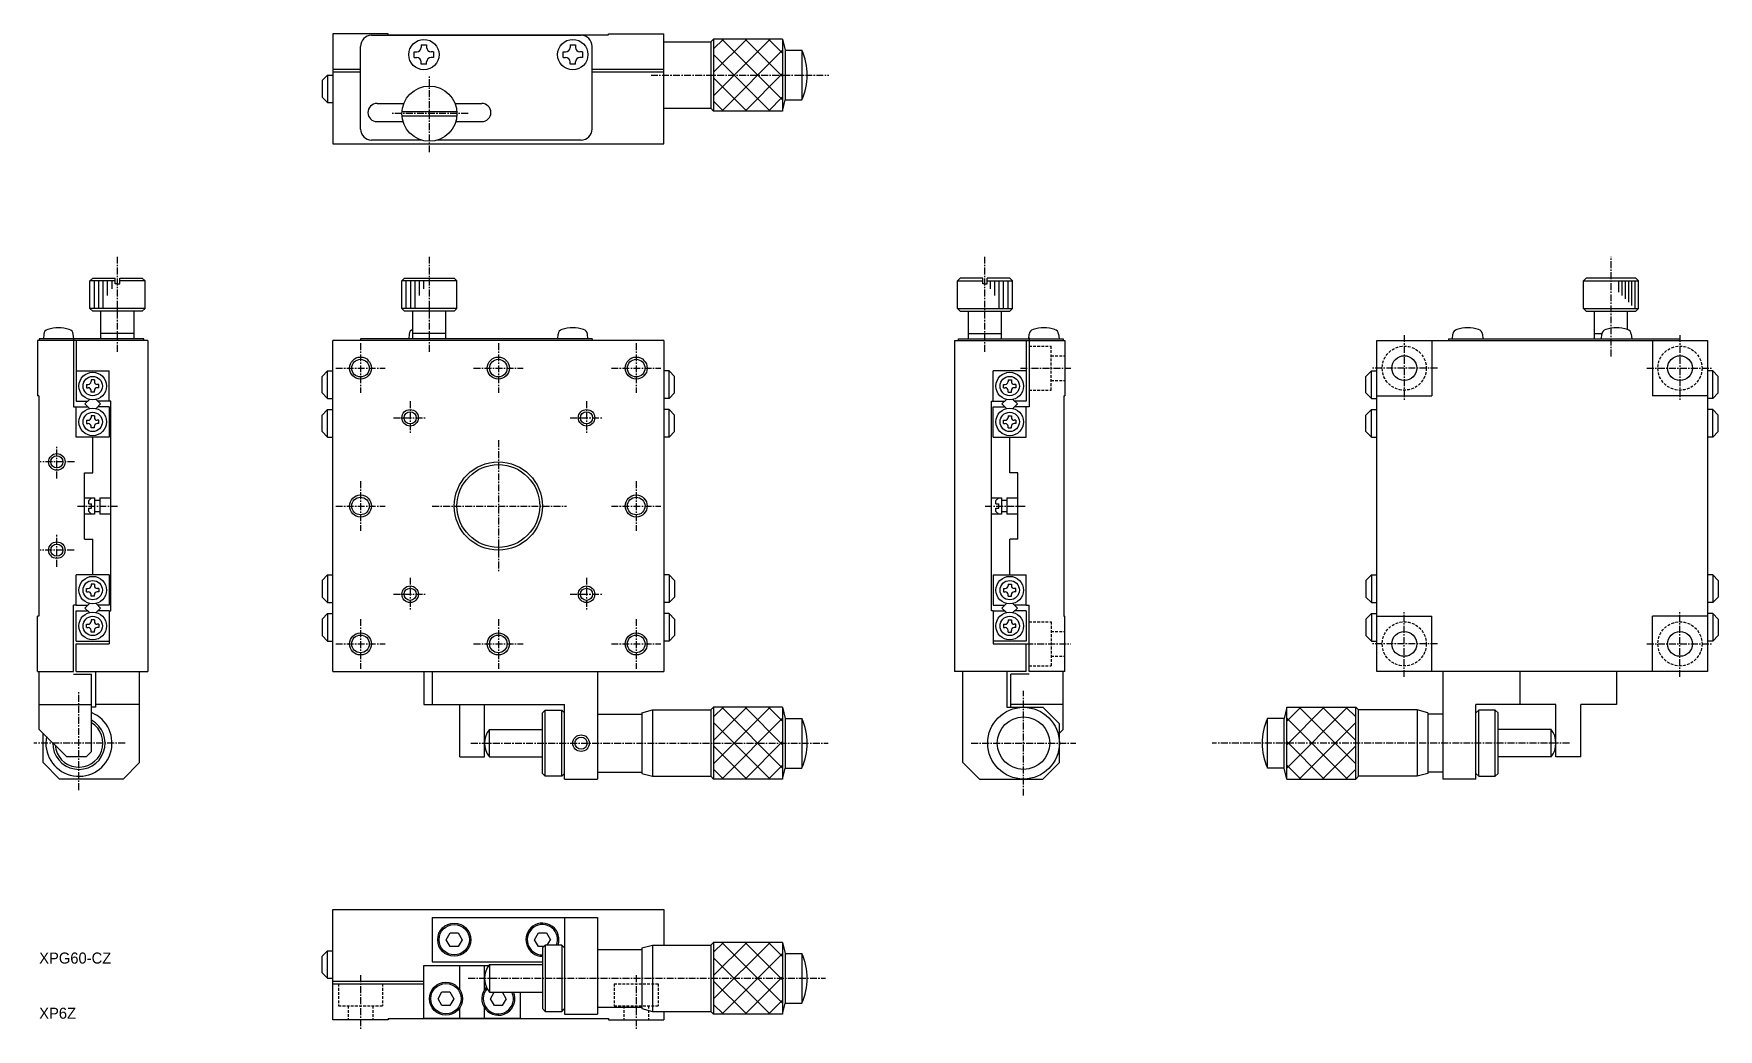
# Model space of a CAD drawing. Extents: x 94 to 399, y 63 to 244.
import ezdxf

# ---------------------------------------------------------------- set-up
doc = ezdxf.new("R2010")
doc.units = 0
doc.linetypes.add('CENTER', pattern=[2, 1.25, -0.25, 0.25, -0.25])
doc.linetypes.add('DASHED', pattern=[0.75, 0.5, -0.25])
doc.layers.get('0').update_dxf_attribs({"linetype": 'CONTINUOUS'})
doc.layers.add('CENTER', color=1, linetype='CENTER')

msp = doc.modelspace()

# ---------------------------------------------------------------- linework, layer by layer
at = {"color": 7, "linetype": 'CONTINUOUS'}
for p, q in [((157.79, 243.72), (147.79, 243.72)), ((147.79, 243.72), (147.79, 223.72)), ((152.79, 226.42), (152.79, 241.42)), ((154.79, 243.42), (192.79, 243.42)), ((157.79, 243.52), (157.79, 243.72)), ((157.79, 243.52), (197.79, 243.52)), ((163.79, 241.67), (164.79, 241.67)), ((163.79, 241.67), (163.79, 241.22)), ((164.79, 241.67), (164.79, 241.22)), ((190.79, 241.67), (191.79, 241.67)), ((190.79, 241.67), (190.79, 241.22)), ((191.79, 241.67), (191.79, 241.22)), ((194.79, 226.42), (194.79, 241.42)), ((197.79, 243.72), (207.79, 243.72)), ((197.79, 243.52), (197.79, 243.72)), ((207.79, 223.72), (207.79, 243.72)), ((207.79, 242.23), (216.34, 242.23)), ((216.84, 242.73), (216.34, 242.23)), ((216.34, 242.23), (216.34, 230.2)), ((216.84, 242.73), (216.84, 229.7)), ((229.34, 242.73), (216.84, 242.73)), ((229.34, 242.73), (229.34, 229.7)), ((229.34, 242.73), (229.84, 240.72)), ((162.54, 240.42), (162.99, 240.42)), ((162.54, 239.42), (162.54, 240.42)), ((162.54, 239.42), (162.99, 239.42)), ((163.79, 238.17), (163.79, 238.62)), ((164.79, 238.17), (164.79, 238.62)), ((166.04, 240.42), (165.59, 240.42)), ((166.04, 239.42), (165.59, 239.42)), ((166.04, 240.42), (166.04, 239.42)), ((189.54, 240.42), (189.99, 240.42)), ((189.54, 239.42), (189.54, 240.42)), ((189.54, 239.42), (189.99, 239.42)), ((190.79, 238.17), (190.79, 238.62)), ((191.79, 238.17), (191.79, 238.62)), ((193.04, 240.42), (192.59, 240.42)), ((193.04, 239.42), (192.59, 239.42)), ((193.04, 240.42), (193.04, 239.42)), ((229.84, 240.72), (232.84, 240.72)), ((229.84, 240.72), (229.84, 231.72)), ((232.84, 240.72), (232.84, 231.72)), ((145.83, 235.22), (146.83, 236.22)), ((146.83, 236.22), (146.83, 231.22)), ((146.83, 236.22), (147.79, 236.22)), ((152.79, 237.22), (147.79, 237.22)), ((152.79, 236.72), (147.79, 236.72)), ((164.79, 238.17), (163.79, 238.17)), ((191.79, 238.17), (190.79, 238.17)), ((207.79, 237.22), (194.79, 237.22)), ((207.79, 236.72), (194.79, 236.72)), ((145.83, 235.22), (145.83, 232.22)), ((145.83, 232.22), (146.83, 231.22)), ((146.83, 231.22), (147.79, 231.22)), ((155.79, 231.07), (160.64, 231.07)), ((160.31, 229.62), (170.27, 229.62)), ((169.93, 231.07), (174.79, 231.07)), ((207.79, 230.2), (216.34, 230.2)), ((216.84, 229.7), (216.34, 230.2)), ((229.34, 229.7), (216.84, 229.7)), ((229.34, 229.7), (229.84, 231.72)), ((229.84, 231.72), (232.84, 231.72)), ((155.79, 227.77), (160.5, 227.77)), ((160.31, 228.82), (170.27, 228.82)), ((170.07, 227.77), (174.79, 227.77)), ((147.79, 223.72), (207.79, 223.72)), ((163.89, 224.42), (154.79, 224.42)), ((192.79, 224.42), (166.69, 224.42)), ((103.72, 198.88), (104.22, 199.38)), ((108.32, 198.88), (103.72, 198.88)), ((103.72, 193.88), (103.72, 198.88)), ((104.22, 199.38), (108.32, 199.38)), ((108.32, 198.38), (108.32, 199.38)), ((109.12, 199.38), (113.22, 199.38)), ((109.12, 198.38), (109.12, 199.38)), ((113.72, 198.88), (109.12, 198.88)), ((113.22, 199.38), (113.72, 198.88)), ((113.72, 193.88), (113.72, 198.88)), ((160.29, 198.88), (160.79, 199.38)), ((170.29, 198.88), (160.29, 198.88)), ((160.29, 193.88), (160.29, 198.88)), ((160.79, 199.38), (169.79, 199.38)), ((169.79, 199.38), (170.29, 198.88)), ((170.29, 193.88), (170.29, 198.88)), ((261.54, 199.38), (261.04, 198.88)), ((261.04, 198.88), (265.64, 198.88)), ((261.04, 193.88), (261.04, 198.88)), ((265.64, 199.38), (261.54, 199.38)), ((265.64, 198.38), (265.64, 199.38)), ((270.54, 199.38), (266.44, 199.38)), ((266.44, 198.38), (266.44, 199.38)), ((266.44, 198.88), (271.04, 198.88)), ((271.04, 198.88), (270.54, 199.38)), ((271.04, 193.88), (271.04, 198.88)), ((375.1, 199.38), (374.6, 198.88)), ((374.6, 198.88), (384.6, 198.88)), ((374.6, 193.88), (374.6, 198.88)), ((384.1, 199.38), (375.1, 199.38)), ((384.6, 198.88), (384.1, 199.38)), ((384.6, 193.88), (384.6, 198.88)), ((108.72, 198.38), (108.32, 198.38)), ((108.72, 198.38), (109.12, 198.38)), ((266.04, 198.38), (265.64, 198.38)), ((266.04, 198.38), (266.44, 198.38)), ((113.72, 193.88), (103.72, 193.88)), ((104.22, 193.38), (103.72, 193.88)), ((113.22, 193.38), (104.22, 193.38)), ((105.72, 188.38), (105.72, 193.38)), ((111.72, 188.38), (111.72, 193.38)), ((113.72, 193.88), (113.22, 193.38)), ((170.29, 193.88), (160.29, 193.88)), ((160.79, 193.38), (160.29, 193.88)), ((169.79, 193.38), (160.79, 193.38)), ((162.29, 188.38), (162.29, 193.38)), ((168.29, 188.38), (168.29, 193.38)), ((170.29, 193.88), (169.79, 193.38)), ((261.04, 193.88), (271.04, 193.88)), ((261.04, 193.88), (261.54, 193.38)), ((261.54, 193.38), (270.54, 193.38)), ((263.04, 188.38), (263.04, 193.38)), ((269.04, 188.38), (269.04, 193.38)), ((270.54, 193.38), (271.04, 193.88)), ((374.6, 193.88), (384.6, 193.88)), ((374.6, 193.88), (375.1, 193.38)), ((375.1, 193.38), (384.1, 193.38)), ((376.6, 188.38), (376.6, 193.38)), ((382.6, 190.09), (382.6, 193.38)), ((384.1, 193.38), (384.6, 193.88)), ((94.22, 188.08), (94.22, 178.08)), ((114.22, 188.08), (94.22, 188.08)), ((94.52, 188.38), (94.52, 188.08)), ((113.52, 188.38), (94.52, 188.38)), ((95.35, 189.23), (95.27, 188.38)), ((100.77, 188.38), (100.7, 189.23)), ((100.72, 188.58), (100.72, 176.08)), ((101.22, 188.08), (101.22, 182.58)), ((111.72, 189.38), (105.72, 189.38)), ((113.52, 188.08), (113.52, 188.38)), ((114.22, 188.08), (114.22, 128.08)), ((207.79, 188.08), (147.79, 188.08)), ((147.79, 128.08), (147.79, 188.08)), ((152.79, 188.38), (152.79, 188.08)), ((194.79, 188.38), (152.79, 188.38)), ((161.61, 189.23), (161.54, 188.38)), ((168.29, 189.38), (162.29, 189.38)), ((188.61, 189.23), (188.54, 188.38)), ((194.04, 188.38), (193.97, 189.23)), ((194.79, 188.38), (194.79, 188.08)), ((207.79, 188.08), (207.79, 128.08)), ((260.54, 188.08), (280.54, 188.08)), ((260.54, 188.08), (260.54, 128.08)), ((261.24, 188.38), (280.24, 188.38)), ((261.24, 188.08), (261.24, 188.38)), ((263.04, 189.38), (269.04, 189.38)), ((273.54, 188.08), (273.54, 182.58)), ((273.99, 188.38), (274.06, 189.23)), ((274.04, 188.58), (274.04, 176.08)), ((279.41, 189.23), (279.49, 188.38)), ((280.24, 188.38), (280.24, 188.08)), ((280.54, 188.08), (280.54, 178.08)), ((337.1, 188.08), (397.1, 188.08)), ((337.1, 128.08), (337.1, 188.08)), ((347.1, 188.08), (347.1, 178.08)), ((350.1, 188.38), (350.1, 188.08)), ((350.1, 188.38), (392.1, 188.38)), ((350.85, 188.38), (350.92, 189.23)), ((356.27, 189.23), (356.35, 188.38)), ((376.6, 189.38), (377.93, 189.38)), ((377.85, 188.38), (377.92, 189.23)), ((383.27, 189.23), (383.35, 188.38)), ((387.1, 188.08), (387.1, 178.08)), ((392.1, 188.38), (392.1, 188.08)), ((397.1, 188.08), (397.1, 128.08)), ((101.22, 182.58), (101.22, 177.08)), ((101.22, 182.58), (107.22, 182.58)), ((104.52, 180.93), (103.92, 180.93)), ((103.92, 180.93), (103.92, 180.63)), ((104.52, 180.93), (104.52, 180.63)), ((107.22, 177.08), (107.22, 182.58)), ((145.83, 181.58), (146.83, 182.58)), ((145.83, 178.58), (145.83, 181.58)), ((146.83, 177.58), (146.83, 182.58)), ((146.83, 182.58), (147.79, 182.58)), ((208.75, 182.58), (207.79, 182.58)), ((209.75, 181.58), (208.75, 182.58)), ((208.75, 177.58), (208.75, 182.58)), ((209.75, 178.58), (209.75, 181.58)), ((273.54, 182.58), (267.54, 182.58)), ((267.54, 177.08), (267.54, 182.58)), ((270.24, 180.93), (270.84, 180.93)), ((270.24, 180.93), (270.24, 180.63)), ((270.84, 180.93), (270.84, 180.63)), ((273.54, 182.58), (273.54, 177.08)), ((335.14, 181.58), (336.14, 182.58)), ((335.14, 178.58), (335.14, 181.58)), ((336.14, 177.58), (336.14, 182.58)), ((336.14, 182.58), (337.1, 182.58)), ((398.06, 182.58), (397.1, 182.58)), ((399.06, 181.58), (398.06, 182.58)), ((398.06, 177.58), (398.06, 182.58)), ((399.06, 178.58), (399.06, 181.58)), ((94.42, 178.08), (94.22, 178.08)), ((94.42, 178.08), (94.42, 138.08)), ((103.63, 177.4), (102.81, 176.58)), ((103.12, 180.13), (103.12, 179.53)), ((103.12, 180.13), (103.42, 180.13)), ((103.12, 179.53), (103.42, 179.53)), ((103.92, 178.73), (103.92, 179.03)), ((104.52, 178.73), (103.92, 178.73)), ((104.52, 178.73), (104.52, 179.03)), ((104.82, 177.4), (105.64, 176.58)), ((105.32, 180.13), (105.02, 180.13)), ((105.32, 179.53), (105.02, 179.53)), ((105.32, 179.53), (105.32, 180.13)), ((145.83, 178.58), (146.83, 177.58)), ((146.83, 177.58), (147.79, 177.58)), ((208.75, 177.58), (207.79, 177.58)), ((209.75, 178.58), (208.75, 177.58)), ((269.94, 177.4), (269.12, 176.58)), ((269.44, 179.53), (269.44, 180.13)), ((269.44, 180.13), (269.74, 180.13)), ((269.44, 179.53), (269.74, 179.53)), ((270.24, 178.73), (270.24, 179.03)), ((270.24, 178.73), (270.84, 178.73)), ((270.84, 178.73), (270.84, 179.03)), ((271.13, 177.4), (271.95, 176.58)), ((271.64, 180.13), (271.34, 180.13)), ((271.64, 179.53), (271.34, 179.53)), ((271.64, 180.13), (271.64, 179.53)), ((280.34, 178.08), (280.34, 138.08)), ((280.34, 178.08), (280.54, 178.08)), ((335.14, 178.58), (336.14, 177.58)), ((336.14, 177.58), (337.1, 177.58)), ((337.1, 178.08), (347.1, 178.08)), ((397.1, 178.08), (387.1, 178.08)), ((398.06, 177.58), (397.1, 177.58)), ((399.06, 178.58), (398.06, 177.58)), ((100.72, 176.08), (101.22, 176.08)), ((101.22, 177.08), (103.31, 177.08)), ((101.22, 176.08), (103.31, 176.08)), ((101.22, 170.58), (101.22, 176.08)), ((102.81, 176.58), (103.63, 175.76)), ((104.52, 174.43), (103.92, 174.43)), ((103.92, 174.43), (103.92, 174.13)), ((104.52, 174.43), (104.52, 174.13)), ((105.64, 176.58), (104.82, 175.76)), ((107.22, 177.08), (105.14, 177.08)), ((107.22, 176.08), (105.14, 176.08)), ((107.52, 177.08), (107.22, 177.08)), ((107.22, 176.08), (107.22, 170.58)), ((107.52, 139.08), (107.52, 177.08)), ((145.83, 174.58), (146.83, 175.58)), ((145.83, 171.58), (145.83, 174.58)), ((146.83, 170.58), (146.83, 175.58)), ((146.83, 175.58), (147.79, 175.58)), ((208.75, 175.58), (207.79, 175.58)), ((209.75, 174.58), (208.75, 175.58)), ((208.75, 170.58), (208.75, 175.58)), ((209.75, 171.58), (209.75, 174.58)), ((267.24, 139.08), (267.24, 177.08)), ((267.24, 177.08), (267.54, 177.08)), ((267.54, 177.08), (269.62, 177.08)), ((267.54, 170.58), (267.54, 176.08)), ((267.54, 176.08), (269.62, 176.08)), ((269.12, 176.58), (269.94, 175.76)), ((270.24, 174.43), (270.84, 174.43)), ((270.24, 174.43), (270.24, 174.13)), ((270.84, 174.43), (270.84, 174.13)), ((271.95, 176.58), (271.13, 175.76)), ((273.54, 177.08), (271.45, 177.08)), ((273.54, 176.08), (271.45, 176.08)), ((274.04, 176.08), (273.54, 176.08)), ((273.54, 170.58), (273.54, 176.08)), ((335.14, 174.58), (336.14, 175.58)), ((335.14, 171.58), (335.14, 174.58)), ((336.14, 170.58), (336.14, 175.58)), ((336.14, 175.58), (337.1, 175.58)), ((398.06, 175.58), (397.1, 175.58)), ((399.06, 174.58), (398.06, 175.58)), ((398.06, 170.58), (398.06, 175.58)), ((399.06, 171.58), (399.06, 174.58)), ((103.12, 173.63), (103.12, 173.03)), ((103.12, 173.63), (103.42, 173.63)), ((103.12, 173.03), (103.42, 173.03)), ((103.92, 172.23), (103.92, 172.53)), ((104.52, 172.23), (103.92, 172.23)), ((104.52, 172.23), (104.52, 172.53)), ((105.32, 173.63), (105.02, 173.63)), ((105.32, 173.03), (105.02, 173.03)), ((105.32, 173.03), (105.32, 173.63)), ((145.83, 171.58), (146.83, 170.58)), ((209.75, 171.58), (208.75, 170.58)), ((269.44, 173.03), (269.44, 173.63)), ((269.44, 173.63), (269.74, 173.63)), ((269.44, 173.03), (269.74, 173.03)), ((270.24, 172.23), (270.24, 172.53)), ((270.24, 172.23), (270.84, 172.23)), ((270.84, 172.23), (270.84, 172.53)), ((271.64, 173.63), (271.34, 173.63)), ((271.64, 173.03), (271.34, 173.03)), ((271.64, 173.63), (271.64, 173.03)), ((335.14, 171.58), (336.14, 170.58)), ((399.06, 171.58), (398.06, 170.58)), ((107.22, 170.58), (101.22, 170.58)), ((104.22, 164.08), (104.22, 170.58)), ((146.83, 170.58), (147.79, 170.58)), ((208.75, 170.58), (207.79, 170.58)), ((267.54, 170.58), (273.54, 170.58)), ((270.54, 164.08), (270.54, 170.58)), ((336.14, 170.58), (337.1, 170.58)), ((398.06, 170.58), (397.1, 170.58)), ((102.72, 164.08), (104.22, 164.08)), ((102.72, 152.08), (102.72, 164.08)), ((272.04, 164.08), (270.54, 164.08)), ((272.04, 152.08), (272.04, 164.08)), ((102.72, 159.58), (104.52, 159.58)), ((103.52, 159.08), (104.02, 159.58)), ((103.52, 158.48), (103.52, 159.08)), ((104.52, 159.58), (104.52, 156.58)), ((105.52, 159.08), (104.52, 159.08)), ((105.52, 159.58), (105.52, 156.58)), ((105.52, 159.58), (107.52, 159.58)), ((267.24, 159.58), (269.04, 159.58)), ((268.04, 159.08), (268.54, 159.58)), ((268.04, 158.48), (268.04, 159.08)), ((269.04, 159.58), (269.04, 156.58)), ((270.04, 159.08), (269.04, 159.08)), ((270.04, 159.58), (270.04, 156.58)), ((270.04, 159.58), (272.04, 159.58)), ((104.52, 156.58), (102.72, 156.58)), ((103.52, 158.48), (104.02, 158.48)), ((103.52, 157.08), (103.52, 157.68)), ((103.52, 157.68), (104.02, 157.68)), ((103.52, 157.08), (104.02, 156.58)), ((104.02, 157.68), (104.02, 158.48)), ((104.52, 157.08), (105.52, 157.08)), ((107.52, 156.58), (105.52, 156.58)), ((269.04, 156.58), (267.24, 156.58)), ((268.04, 158.48), (268.54, 158.48)), ((268.04, 157.08), (268.04, 157.68)), ((268.04, 157.68), (268.54, 157.68)), ((268.04, 157.08), (268.54, 156.58)), ((268.54, 157.68), (268.54, 158.48)), ((269.04, 157.08), (270.04, 157.08)), ((272.04, 156.58), (270.04, 156.58)), ((102.72, 152.08), (104.22, 152.08)), ((104.22, 145.58), (104.22, 152.08)), ((270.54, 145.58), (270.54, 152.08)), ((272.04, 152.08), (270.54, 152.08)), ((107.22, 145.58), (101.22, 145.58)), ((101.22, 140.08), (101.22, 145.58)), ((104.52, 143.93), (103.92, 143.93)), ((103.92, 143.93), (103.92, 143.63)), ((104.52, 143.93), (104.52, 143.63)), ((107.22, 145.58), (107.22, 140.08)), ((145.83, 144.58), (146.83, 145.58)), ((145.83, 144.58), (145.83, 141.58)), ((146.83, 145.58), (146.83, 140.58)), ((146.83, 145.58), (147.79, 145.58)), ((208.75, 145.58), (207.79, 145.58)), ((209.75, 144.58), (208.75, 145.58)), ((208.75, 145.58), (208.75, 140.58)), ((209.75, 144.58), (209.75, 141.58)), ((267.54, 145.58), (273.54, 145.58)), ((267.54, 145.58), (267.54, 140.08)), ((270.24, 143.93), (270.84, 143.93)), ((270.24, 143.93), (270.24, 143.63)), ((270.84, 143.93), (270.84, 143.63)), ((273.54, 140.08), (273.54, 145.58)), ((335.14, 144.58), (336.14, 145.58)), ((335.14, 144.58), (335.14, 141.58)), ((336.14, 145.58), (336.14, 140.58)), ((336.14, 145.58), (337.1, 145.58)), ((398.06, 145.58), (397.1, 145.58)), ((399.06, 144.58), (398.06, 145.58)), ((398.06, 145.58), (398.06, 140.58)), ((399.06, 144.58), (399.06, 141.58)), ((103.12, 142.53), (103.12, 143.13)), ((103.12, 143.13), (103.42, 143.13)), ((103.12, 142.53), (103.42, 142.53)), ((103.92, 141.73), (103.92, 142.03)), ((104.52, 141.73), (103.92, 141.73)), ((104.52, 141.73), (104.52, 142.03)), ((105.32, 143.13), (105.02, 143.13)), ((105.32, 142.53), (105.02, 142.53)), ((105.32, 143.13), (105.32, 142.53)), ((145.83, 141.58), (146.83, 140.58)), ((146.83, 140.58), (147.79, 140.58)), ((208.75, 140.58), (207.79, 140.58)), ((209.75, 141.58), (208.75, 140.58)), ((269.44, 143.13), (269.44, 142.53)), ((269.44, 143.13), (269.74, 143.13)), ((269.44, 142.53), (269.74, 142.53)), ((270.24, 141.73), (270.24, 142.03)), ((270.24, 141.73), (270.84, 141.73)), ((270.84, 141.73), (270.84, 142.03)), ((271.64, 143.13), (271.34, 143.13)), ((271.64, 142.53), (271.34, 142.53)), ((271.64, 142.53), (271.64, 143.13)), ((335.14, 141.58), (336.14, 140.58)), ((336.14, 140.58), (337.1, 140.58)), ((398.06, 140.58), (397.1, 140.58)), ((399.06, 141.58), (398.06, 140.58)), ((94.22, 128.08), (94.22, 138.08)), ((94.42, 138.08), (94.22, 138.08)), ((101.22, 140.08), (100.72, 140.08)), ((100.72, 128.08), (100.72, 140.08)), ((101.22, 140.08), (103.31, 140.08)), ((101.22, 139.08), (103.31, 139.08)), ((101.22, 133.58), (101.22, 139.08)), ((102.81, 139.58), (103.63, 140.4)), ((103.63, 138.76), (102.81, 139.58)), ((105.64, 139.58), (104.82, 140.4)), ((104.82, 138.76), (105.64, 139.58)), ((107.22, 140.08), (105.14, 140.08)), ((107.22, 139.08), (105.14, 139.08)), ((107.22, 139.08), (107.52, 139.08)), ((107.22, 139.08), (107.22, 133.08)), ((145.83, 137.58), (146.83, 138.58)), ((145.83, 137.58), (145.83, 134.58)), ((146.83, 138.58), (147.79, 138.58)), ((146.83, 138.58), (146.83, 133.58)), ((208.75, 138.58), (207.79, 138.58)), ((209.75, 137.58), (208.75, 138.58)), ((208.75, 138.58), (208.75, 133.58)), ((209.75, 137.58), (209.75, 134.58)), ((267.54, 139.08), (267.24, 139.08)), ((267.54, 140.08), (269.62, 140.08)), ((267.54, 139.08), (269.62, 139.08)), ((267.54, 139.08), (267.54, 133.08)), ((269.12, 139.58), (269.94, 140.4)), ((269.94, 138.76), (269.12, 139.58)), ((271.95, 139.58), (271.13, 140.4)), ((271.13, 138.76), (271.95, 139.58)), ((273.54, 140.08), (271.45, 140.08)), ((273.54, 139.08), (271.45, 139.08)), ((273.54, 140.08), (274.04, 140.08)), ((273.54, 139.08), (273.54, 133.58)), ((274.04, 128.08), (274.04, 140.08)), ((280.34, 138.08), (280.54, 138.08)), ((280.54, 128.08), (280.54, 138.08)), ((335.14, 137.58), (336.14, 138.58)), ((335.14, 137.58), (335.14, 134.58)), ((336.14, 138.58), (336.14, 133.58)), ((336.14, 138.58), (337.1, 138.58)), ((337.1, 138.08), (347.1, 138.08)), ((347.1, 128.08), (347.1, 138.08)), ((387.1, 128.08), (387.1, 138.08)), ((397.1, 138.08), (387.1, 138.08)), ((398.06, 138.58), (397.1, 138.58)), ((399.06, 137.58), (398.06, 138.58)), ((398.06, 138.58), (398.06, 133.58)), ((399.06, 137.58), (399.06, 134.58)), ((103.12, 136.03), (103.12, 136.63)), ((103.12, 136.63), (103.42, 136.63)), ((103.12, 136.03), (103.42, 136.03)), ((104.52, 137.43), (103.92, 137.43)), ((103.92, 137.43), (103.92, 137.13)), ((103.92, 135.23), (103.92, 135.53)), ((104.52, 135.23), (103.92, 135.23)), ((104.52, 137.43), (104.52, 137.13)), ((104.52, 135.23), (104.52, 135.53)), ((105.32, 136.63), (105.02, 136.63)), ((105.32, 136.03), (105.02, 136.03)), ((105.32, 136.63), (105.32, 136.03)), ((145.83, 134.58), (146.83, 133.58)), ((209.75, 134.58), (208.75, 133.58)), ((269.44, 136.63), (269.44, 136.03)), ((269.44, 136.63), (269.74, 136.63)), ((269.44, 136.03), (269.74, 136.03)), ((270.24, 137.43), (270.84, 137.43)), ((270.24, 137.43), (270.24, 137.13)), ((270.24, 135.23), (270.24, 135.53)), ((270.24, 135.23), (270.84, 135.23)), ((270.84, 137.43), (270.84, 137.13)), ((270.84, 135.23), (270.84, 135.53)), ((271.64, 136.63), (271.34, 136.63)), ((271.64, 136.03), (271.34, 136.03)), ((271.64, 136.03), (271.64, 136.63)), ((335.14, 134.58), (336.14, 133.58)), ((399.06, 134.58), (398.06, 133.58)), ((101.22, 133.58), (107.22, 133.58)), ((101.22, 128.08), (101.22, 133.08)), ((101.22, 133.08), (107.22, 133.08)), ((146.83, 133.58), (147.79, 133.58)), ((208.75, 133.58), (207.79, 133.58)), ((273.54, 133.58), (267.54, 133.58)), ((267.54, 133.08), (273.54, 133.08)), ((273.54, 128.08), (273.54, 133.08)), ((336.14, 133.58), (337.1, 133.58)), ((398.06, 133.58), (397.1, 133.58)), ((94.22, 128.08), (100.72, 128.08)), ((94.52, 117.58), (94.52, 128.08)), ((100.72, 127.58), (104.02, 127.58)), ((101.22, 128.08), (114.22, 128.08)), ((104.02, 113.58), (104.02, 127.58)), ((104.72, 128.08), (104.72, 121.58)), ((112.72, 111.58), (112.72, 128.08)), ((147.79, 128.08), (207.79, 128.08)), ((164.29, 128.08), (164.29, 122.08)), ((165.79, 128.08), (165.79, 122.08)), ((195.79, 128.08), (195.79, 108.58)), ((273.54, 128.08), (260.54, 128.08)), ((262.04, 111.58), (262.04, 128.08)), ((270.04, 128.08), (270.04, 121.58)), ((274.04, 127.58), (270.74, 127.58)), ((270.74, 121.58), (270.74, 127.58)), ((280.54, 128.08), (274.04, 128.08)), ((280.24, 117.58), (280.24, 128.08)), ((397.1, 128.08), (337.1, 128.08)), ((349.1, 128.08), (349.1, 108.58)), ((363.1, 122.08), (363.1, 128.08)), ((380.6, 128.08), (380.6, 122.08)), ((94.52, 122.08), (104.02, 122.08)), ((104.72, 121.58), (104.02, 121.58)), ((112.72, 122.08), (104.72, 122.08)), ((164.29, 122.08), (189.79, 122.08)), ((170.79, 112.58), (170.79, 122.08)), ((175.29, 112.58), (175.29, 122.08)), ((185.79, 120.58), (186.29, 121.08)), ((185.79, 109.58), (185.79, 120.58)), ((186.29, 109.08), (186.29, 121.08)), ((186.29, 121.08), (189.29, 121.08)), ((189.29, 109.08), (189.29, 121.08)), ((189.79, 120.58), (189.29, 121.08)), ((189.79, 108.58), (189.79, 122.08)), ((195.79, 120.33), (203.79, 120.33)), ((203.79, 120.58), (205.72, 121.1)), ((203.79, 120.58), (203.79, 109.58)), ((205.72, 121.1), (205.72, 109.1)), ((205.72, 121.1), (216.34, 121.1)), ((216.84, 121.6), (216.34, 121.1)), ((216.34, 121.1), (216.34, 109.07)), ((216.84, 121.6), (216.84, 108.57)), ((229.34, 121.6), (216.84, 121.6)), ((229.34, 121.6), (229.34, 108.57)), ((229.34, 121.6), (229.84, 119.58)), ((229.84, 119.58), (232.84, 119.58)), ((229.84, 119.58), (229.84, 110.58)), ((232.84, 119.58), (232.84, 110.58)), ((270.04, 121.58), (276.54, 121.58)), ((280.24, 122.08), (270.74, 122.08)), ((279.54, 118.58), (276.54, 121.58)), ((317.3, 110.58), (317.3, 119.58)), ((320.3, 119.58), (317.3, 119.58)), ((320.8, 121.6), (320.3, 119.58)), ((320.3, 110.58), (320.3, 119.58)), ((320.8, 108.57), (320.8, 121.6)), ((320.8, 121.6), (333.3, 121.6)), ((333.3, 108.57), (333.3, 121.6)), ((333.3, 121.6), (333.8, 121.1)), ((344.41, 121.1), (333.8, 121.1)), ((333.8, 109.07), (333.8, 121.1)), ((344.41, 121.1), (344.41, 109.1)), ((346.35, 120.58), (344.41, 121.1)), ((346.35, 120.58), (346.35, 109.58)), ((349.1, 120.33), (346.35, 120.33)), ((355.1, 108.58), (355.1, 122.08)), ((369.6, 122.08), (355.1, 122.08)), ((355.1, 120.58), (355.6, 121.08)), ((355.6, 109.08), (355.6, 121.08)), ((358.6, 121.08), (355.6, 121.08)), ((358.6, 109.08), (358.6, 121.08)), ((359.1, 120.58), (358.6, 121.08)), ((359.1, 109.58), (359.1, 120.58)), ((369.6, 112.58), (369.6, 122.08)), ((380.6, 122.08), (374.1, 122.08)), ((374.1, 112.58), (374.1, 122.08)), ((99.52, 112.58), (94.52, 117.58)), ((95.22, 111.58), (95.22, 116.88)), ((176.17, 117.58), (185.79, 117.58)), ((176.17, 112.58), (176.17, 117.58)), ((279.54, 111.58), (279.54, 118.58)), ((279.54, 116.88), (280.24, 117.58)), ((368.72, 117.58), (359.1, 117.58)), ((368.72, 112.58), (368.72, 117.58)), ((104.02, 113.58), (103.02, 112.58)), ((95.22, 111.58), (98.22, 108.58)), ((103.02, 112.58), (99.52, 112.58)), ((109.72, 108.58), (112.72, 111.58)), ((170.79, 112.58), (175.29, 112.58)), ((176.17, 112.58), (185.79, 112.58)), ((229.34, 108.57), (229.84, 110.58)), ((229.84, 110.58), (232.84, 110.58)), ((265.04, 108.58), (262.04, 111.58)), ((279.54, 111.58), (276.54, 108.58)), ((320.3, 110.58), (317.3, 110.58)), ((320.8, 108.57), (320.3, 110.58)), ((368.72, 112.58), (359.1, 112.58)), ((374.1, 112.58), (369.6, 112.58)), ((109.72, 108.58), (98.22, 108.58)), ((185.79, 109.58), (186.29, 109.08)), ((189.29, 109.08), (186.29, 109.08)), ((189.29, 109.08), (189.79, 109.58)), ((189.79, 108.58), (195.79, 108.58)), ((195.79, 109.83), (203.79, 109.83)), ((203.79, 109.58), (205.72, 109.07)), ((205.72, 109.07), (216.34, 109.07)), ((216.84, 108.57), (216.34, 109.07)), ((229.34, 108.57), (216.84, 108.57)), ((265.04, 108.58), (276.54, 108.58)), ((320.8, 108.57), (333.3, 108.57)), ((333.3, 108.57), (333.8, 109.07)), ((344.41, 109.07), (333.8, 109.07)), ((346.35, 109.58), (344.41, 109.07)), ((349.1, 109.83), (346.35, 109.83)), ((355.1, 108.58), (349.1, 108.58)), ((355.6, 109.08), (355.1, 109.58)), ((355.6, 109.08), (358.6, 109.08)), ((359.1, 109.58), (358.6, 109.08)), ((147.79, 64.95), (147.79, 84.95)), ((147.79, 84.95), (207.79, 84.95)), ((165.79, 83.45), (195.79, 83.45)), ((165.79, 83.45), (165.79, 75.45)), ((189.79, 83.45), (189.79, 65.95)), ((195.79, 83.45), (195.79, 65.95)), ((207.79, 84.95), (207.79, 78.47)), ((168.35, 79.45), (169.07, 80.7)), ((169.07, 78.2), (168.35, 79.45)), ((169.07, 80.7), (170.51, 80.7)), ((170.51, 80.7), (171.23, 79.45)), ((171.23, 79.45), (170.51, 78.2)), ((184.35, 79.45), (185.07, 80.7)), ((185.07, 78.2), (184.35, 79.45)), ((185.07, 80.7), (186.51, 80.7)), ((186.51, 80.7), (187.23, 79.45)), ((186.66, 78.45), (187.23, 79.45)), ((145.83, 76.45), (146.83, 77.45)), ((145.83, 73.45), (145.83, 76.45)), ((146.83, 72.45), (146.83, 77.45)), ((146.83, 77.45), (147.79, 77.45)), ((170.51, 78.2), (169.07, 78.2)), ((186.04, 78.2), (185.07, 78.2)), ((185.79, 77.95), (186.29, 78.45)), ((185.79, 77.95), (185.79, 66.95)), ((186.29, 78.45), (186.29, 66.45)), ((189.29, 78.45), (186.29, 78.45)), ((189.29, 78.45), (189.29, 66.45)), ((189.29, 78.45), (189.79, 77.95)), ((195.79, 77.7), (203.79, 77.7)), ((203.79, 77.95), (205.72, 78.47)), ((203.79, 77.95), (203.79, 66.95)), ((205.72, 78.47), (205.72, 66.47)), ((205.72, 78.47), (216.34, 78.47)), ((216.84, 78.97), (216.34, 78.47)), ((216.34, 78.47), (216.34, 66.43)), ((216.84, 78.97), (216.84, 65.93)), ((229.34, 78.97), (216.84, 78.97)), ((229.34, 78.97), (229.34, 65.93)), ((229.34, 78.97), (229.84, 76.95)), ((229.84, 76.95), (232.84, 76.95)), ((229.84, 76.95), (229.84, 67.95)), ((232.84, 76.95), (232.84, 67.95)), ((145.83, 73.45), (146.83, 72.45)), ((164.29, 74.75), (176.02, 74.75)), ((164.29, 65.25), (164.29, 74.75)), ((165.79, 75.45), (185.79, 75.45)), ((170.79, 70.41), (170.79, 74.75)), ((175.29, 70.41), (175.29, 74.75)), ((176.17, 74.95), (176.17, 69.95)), ((176.17, 74.95), (185.79, 74.95)), ((146.83, 72.45), (147.79, 72.45)), ((147.79, 71.95), (164.29, 71.95)), ((147.79, 71.45), (164.29, 71.45)), ((166.85, 68.75), (167.57, 70)), ((167.57, 67.5), (166.85, 68.75)), ((167.57, 70), (169.01, 70)), ((169.01, 67.5), (167.57, 67.5)), ((169.01, 70), (169.73, 68.75)), ((169.73, 68.75), (169.01, 67.5)), ((176.17, 69.95), (185.79, 69.95)), ((176.35, 68.75), (177.04, 69.95)), ((177.07, 67.5), (176.35, 68.75)), ((178.51, 67.5), (177.07, 67.5)), ((179.23, 68.75), (178.51, 67.5)), ((179.23, 68.75), (178.54, 69.95)), ((181.79, 65.25), (181.79, 69.95)), ((229.34, 65.93), (229.84, 67.95)), ((229.84, 67.95), (232.84, 67.95)), ((157.79, 64.95), (147.79, 64.95)), ((157.79, 65.15), (197.79, 65.15)), ((157.79, 65.15), (157.79, 64.95)), ((164.29, 65.25), (181.79, 65.25)), ((170.79, 65.25), (170.79, 67.09)), ((175.29, 65.25), (175.29, 67.09)), ((185.79, 66.95), (186.29, 66.45)), ((186.29, 66.45), (189.29, 66.45)), ((189.79, 66.95), (189.29, 66.45)), ((189.79, 65.95), (195.79, 65.95)), ((195.79, 67.2), (203.79, 67.2)), ((197.79, 65.15), (197.79, 64.95)), ((197.79, 64.95), (207.79, 64.95)), ((203.79, 66.95), (205.72, 66.43)), ((205.72, 66.43), (216.34, 66.43)), ((207.79, 66.43), (207.79, 64.95)), ((216.84, 65.93), (216.34, 66.43)), ((229.34, 65.93), (216.84, 65.93))]:
    msp.add_line(p, q, dxfattribs=at)
at = {"color": 3, "linetype": 'CONTINUOUS'}
for p, q in [((216.84, 240.96), (218.61, 242.73)), ((216.84, 236.72), (222.86, 242.73)), ((216.84, 232.47), (227.1, 242.73)), ((229.34, 231.7), (218.31, 242.73)), ((229.34, 235.94), (222.55, 242.73)), ((229.34, 240.19), (226.79, 242.73)), ((227.1, 229.7), (216.84, 239.96)), ((218.31, 229.7), (229.34, 240.73)), ((222.86, 229.7), (216.84, 235.72)), ((222.55, 229.7), (229.34, 236.49)), ((226.79, 229.7), (229.34, 232.24)), ((218.61, 229.7), (216.84, 231.47)), ((104.52, 193.88), (104.52, 198.88)), ((105.32, 193.88), (105.32, 198.88)), ((106.12, 193.88), (106.12, 198.88)), ((106.92, 196.25), (106.92, 198.88)), ((107.72, 197.48), (107.72, 198.88)), ((161.09, 193.88), (161.09, 198.88)), ((161.89, 193.88), (161.89, 198.88)), ((162.69, 193.88), (162.69, 198.88)), ((163.49, 196.25), (163.49, 198.88)), ((164.29, 197.48), (164.29, 198.88)), ((267.04, 197.48), (267.04, 198.88)), ((267.84, 196.25), (267.84, 198.88)), ((268.64, 193.88), (268.64, 198.88)), ((269.44, 193.88), (269.44, 198.88)), ((270.24, 193.88), (270.24, 198.88)), ((381, 196.86), (381, 198.88)), ((381.6, 196.24), (381.6, 198.88)), ((382.2, 195.62), (382.2, 198.88)), ((382.8, 195.02), (382.8, 198.88)), ((383.4, 194.42), (383.4, 198.88)), ((384, 193.88), (384, 198.88)), ((216.84, 119.83), (218.61, 121.6)), ((216.84, 115.58), (222.86, 121.6)), ((216.84, 111.34), (227.1, 121.6)), ((229.34, 110.57), (218.31, 121.6)), ((218.31, 108.57), (229.34, 119.6)), ((229.34, 114.81), (222.55, 121.6)), ((229.34, 119.05), (226.79, 121.6)), ((331.83, 121.6), (320.8, 110.57)), ((327.59, 121.6), (320.8, 114.81)), ((323.34, 121.6), (320.8, 119.05)), ((320.8, 119.6), (331.83, 108.57)), ((323.04, 121.6), (333.3, 111.34)), ((327.28, 121.6), (333.3, 115.58)), ((331.52, 121.6), (333.3, 119.83)), ((227.1, 108.57), (216.84, 118.83)), ((333.3, 118.83), (323.04, 108.57)), ((222.86, 108.57), (216.84, 114.58)), ((222.55, 108.57), (229.34, 115.36)), ((320.8, 115.36), (327.59, 108.57)), ((333.3, 114.58), (327.28, 108.57)), ((218.61, 108.57), (216.84, 110.34)), ((226.79, 108.57), (229.34, 111.11)), ((320.8, 111.11), (323.34, 108.57)), ((333.3, 110.34), (331.52, 108.57)), ((216.84, 77.19), (218.61, 78.97)), ((216.84, 72.95), (222.86, 78.97)), ((216.84, 68.71), (227.1, 78.97)), ((229.34, 67.94), (218.31, 78.97)), ((218.31, 65.93), (229.34, 76.97)), ((229.34, 72.18), (222.55, 78.97)), ((229.34, 76.42), (226.79, 78.97)), ((227.1, 65.93), (216.84, 76.19)), ((222.86, 65.93), (216.84, 71.95)), ((222.55, 65.93), (229.34, 72.72)), ((218.61, 65.93), (216.84, 67.71)), ((226.79, 65.93), (229.34, 68.48))]:
    msp.add_line(p, q, dxfattribs=at)
at = {"color": 3, "linetype": 'DASHED'}
for p, q in [((274.04, 187.08), (278.04, 187.08)), ((278.04, 179.08), (278.04, 187.08)), ((278.04, 185.33), (280.54, 185.33)), ((278.04, 180.83), (280.54, 180.83)), ((274.04, 179.08), (278.04, 179.08)), ((274.04, 137.08), (278.04, 137.08)), ((278.04, 137.08), (278.04, 129.08)), ((278.04, 135.33), (280.54, 135.33)), ((274.04, 129.08), (278.04, 129.08)), ((278.04, 130.83), (280.54, 130.83)), ((148.79, 71.45), (148.79, 67.45)), ((156.79, 71.45), (156.79, 67.45)), ((198.79, 71.45), (198.79, 67.45)), ((198.79, 71.45), (206.79, 71.45)), ((206.79, 71.45), (206.79, 67.45)), ((148.79, 67.45), (156.79, 67.45)), ((150.54, 67.45), (150.54, 64.95)), ((155.04, 67.45), (155.04, 64.95)), ((198.79, 67.45), (206.79, 67.45)), ((200.54, 67.45), (200.54, 64.95)), ((205.04, 67.45), (205.04, 64.95))]:
    msp.add_line(p, q, dxfattribs=at)
at = {"color": 7, "linetype": 'CONTINUOUS'}
for centre, radius in [((164.29, 239.92), 2.75), ((191.29, 239.92), 2.75), ((165.29, 229.22), 5), ((152.79, 183.08), 1.6), ((177.79, 183.08), 1.6), ((202.79, 183.08), 1.6), ((342.1, 183.08), 2.25), ((392.1, 183.08), 2.25), ((104.22, 179.83), 2.5), ((104.22, 179.83), 1.75), ((270.54, 179.83), 2.5), ((270.54, 179.83), 1.75), ((104.22, 173.33), 2.5), ((104.22, 173.33), 1.75), ((161.79, 174.08), 1.1), ((193.79, 174.08), 1.1), ((270.54, 173.33), 2.5), ((270.54, 173.33), 1.75), ((97.72, 166.08), 1.1), ((177.79, 158.08), 7.5), ((152.79, 158.08), 1.6), ((202.79, 158.08), 1.6), ((97.72, 150.08), 1.1), ((104.22, 142.83), 2.5), ((104.22, 142.83), 1.75), ((270.54, 142.83), 2.5), ((270.54, 142.83), 1.75), ((161.79, 142.08), 1.1), ((193.79, 142.08), 1.1), ((104.22, 136.33), 2.5), ((104.22, 136.33), 1.75), ((270.54, 136.33), 2.5), ((270.54, 136.33), 1.75), ((152.79, 133.08), 1.6), ((177.79, 133.08), 1.6), ((202.79, 133.08), 1.6), ((342.1, 133.08), 2.25), ((392.1, 133.08), 2.25), ((273.04, 115.08), 6.5), ((273.04, 115.08), 4.75), ((192.79, 115.08), 1.5), ((192.79, 115.08), 1.1), ((169.79, 79.45), 3), ((169.79, 79.45), 2.75), ((168.29, 68.75), 3), ((168.29, 68.75), 2.75)]:
    msp.add_circle(centre, radius, dxfattribs=at)
at = {"color": 3, "linetype": 'DASHED'}
for centre in [(342.1, 183.08), (392.1, 183.08), (342.1, 133.08), (392.1, 133.08)]:
    msp.add_circle(centre, 4, dxfattribs=at)
at = {"color": 3, "linetype": 'CONTINUOUS'}
for centre, radius in [((152.79, 183.08), 2), ((177.79, 183.08), 2), ((202.79, 183.08), 2), ((161.79, 174.08), 1.5), ((193.79, 174.08), 1.5), ((97.72, 166.08), 1.5), ((177.79, 158.08), 8), ((152.79, 158.08), 2), ((202.79, 158.08), 2), ((97.72, 150.08), 1.5), ((161.79, 142.08), 1.5), ((193.79, 142.08), 1.5), ((152.79, 133.08), 2), ((177.79, 133.08), 2), ((202.79, 133.08), 2)]:
    msp.add_circle(centre, radius, dxfattribs=at)
at = {"color": 7, "linetype": 'CONTINUOUS'}
for centre, radius, start, end in [((154.79, 241.42), 2, 90, 180), ((192.79, 241.42), 2, 0, 90), ((162.99, 241.22), 0.8, 270, 0), ((162.99, 238.62), 0.8, 0, 90), ((165.59, 241.22), 0.8, 180, 270), ((165.59, 238.62), 0.8, 90, 180), ((189.99, 241.22), 0.8, 270, 0), ((189.99, 238.62), 0.8, 0, 90), ((192.59, 241.22), 0.8, 180, 270), ((192.59, 238.62), 0.8, 90, 180), ((223.21, 236.22), 10.62, 334.9423, 25.0577), ((155.79, 229.42), 1.65, 90, 270), ((174.79, 229.42), 1.65, 270, 90), ((154.79, 226.42), 2, 180, 270), ((192.79, 226.42), 2, 270, 0), ((96.34, 189.14), 1, 106.257, 175), ((98.02, 183.38), 7, 73.743, 106.257), ((99.7, 189.14), 1, 5, 73.743), ((162.61, 189.14), 1, 108.6822, 175), ((189.61, 189.14), 1, 106.257, 175), ((191.29, 183.38), 7, 73.743, 106.257), ((192.97, 189.14), 1, 5, 73.743), ((275.06, 189.14), 1, 106.257, 175), ((276.74, 183.38), 7, 73.743, 106.257), ((278.41, 189.14), 1, 5, 73.743), ((351.92, 189.14), 1, 106.257, 175), ((353.6, 183.38), 7, 73.743, 106.257), ((355.28, 189.14), 1, 5, 73.743), ((378.92, 189.14), 1, 106.257, 175), ((380.6, 183.38), 7, 73.743, 106.257), ((382.28, 189.14), 1, 5, 73.743), ((103.42, 180.63), 0.5, 270, 0), ((105.02, 180.63), 0.5, 180, 270), ((269.74, 180.63), 0.5, 270, 0), ((271.34, 180.63), 0.5, 180, 270), ((103.42, 179.03), 0.5, 0, 90), ((105.02, 179.03), 0.5, 90, 180), ((269.74, 179.03), 0.5, 0, 90), ((271.34, 179.03), 0.5, 90, 180), ((103.42, 174.13), 0.5, 270, 0), ((103.42, 172.53), 0.5, 0, 90), ((105.02, 174.13), 0.5, 180, 270), ((105.02, 172.53), 0.5, 90, 180), ((269.74, 174.13), 0.5, 270, 0), ((269.74, 172.53), 0.5, 0, 90), ((271.34, 174.13), 0.5, 180, 270), ((271.34, 172.53), 0.5, 90, 180), ((103.42, 143.63), 0.5, 270, 0), ((105.02, 143.63), 0.5, 180, 270), ((269.74, 143.63), 0.5, 270, 0), ((271.34, 143.63), 0.5, 180, 270), ((103.42, 142.03), 0.5, 0, 90), ((105.02, 142.03), 0.5, 90, 180), ((269.74, 142.03), 0.5, 0, 90), ((271.34, 142.03), 0.5, 90, 180), ((103.42, 137.13), 0.5, 270, 0), ((103.42, 135.53), 0.5, 0, 90), ((105.02, 137.13), 0.5, 180, 270), ((105.02, 135.53), 0.5, 90, 180), ((269.74, 137.13), 0.5, 270, 0), ((269.74, 135.53), 0.5, 0, 90), ((271.34, 137.13), 0.5, 180, 270), ((271.34, 135.53), 0.5, 90, 180), ((101.72, 115.08), 6, 168.6351, 67.4597), ((101.72, 115.08), 4.75, 179.4001, 61.0393), ((223.21, 115.08), 10.62, 334.9423, 25.0577), ((326.92, 115.08), 10.62, 154.9423, 205.0577), ((101.72, 115.08), 4.35, 184.8182, 58.08), ((179.29, 115.08), 4, 141.3178, 218.6822), ((365.6, 115.08), 4, 321.3178, 38.6822), ((185.79, 79.45), 3, 340.5288, 270.0001), ((185.79, 79.45), 2.75, 338.6763, 270), ((185.79, 79.45), 2.75, 270, 270.0001), ((185.79, 79.45), 3, 270, 270.0001), ((223.21, 72.45), 10.62, 334.9423, 25.0577), ((179.29, 72.45), 4, 141.3178, 218.6822), ((177.79, 68.75), 3, 136.0188, 23.5782), ((177.79, 68.75), 2.75, 137.9536, 25.8721)]:
    msp.add_arc(centre, radius, start, end, dxfattribs=at)
at = {"layer": 'CENTER', "color": 1, "linetype": 'CENTER'}
for p, q in [((165.29, 222.22), (165.29, 236.22)), ((205.48, 236.22), (237.72, 236.22)), ((172.29, 229.22), (158.29, 229.22)), ((108.72, 186.06), (108.72, 203.25)), ((165.29, 186.06), (165.29, 203.25)), ((266.04, 186.06), (266.04, 203.25)), ((379.6, 185.21), (379.6, 203.25)), ((152.79, 187.58), (152.79, 178.58)), ((177.79, 187.58), (177.79, 178.58)), ((202.79, 187.58), (202.79, 178.58)), ((342.1, 189.08), (342.1, 177.08)), ((392.1, 189.08), (392.1, 177.08)), ((148.29, 183.08), (157.29, 183.08)), ((173.29, 183.08), (182.29, 183.08)), ((198.29, 183.08), (207.29, 183.08)), ((272.48, 183.08), (281.63, 183.08)), ((348.1, 183.08), (336.1, 183.08)), ((386.1, 183.08), (398.1, 183.08)), ((161.79, 177.08), (161.79, 171.08)), ((193.79, 177.08), (193.79, 171.08)), ((158.79, 174.08), (164.79, 174.08)), ((190.79, 174.08), (196.79, 174.08)), ((97.72, 163.08), (97.72, 169.08)), ((177.79, 170), (177.79, 146.08)), ((100.9, 166.08), (94.72, 166.08)), ((152.79, 162.58), (152.79, 153.58)), ((202.79, 162.58), (202.79, 153.58)), ((101.44, 158.08), (108.76, 158.08)), ((148.29, 158.08), (157.29, 158.08)), ((165.79, 158.08), (190.16, 158.08)), ((198.29, 158.08), (207.29, 158.08)), ((266.07, 158.08), (273.49, 158.08)), ((97.72, 147.08), (97.72, 153.08)), ((100.85, 150.08), (94.72, 150.08)), ((161.79, 145.08), (161.79, 139.08)), ((193.79, 145.08), (193.79, 139.08)), ((158.79, 142.08), (164.79, 142.08)), ((190.79, 142.08), (196.79, 142.08)), ((152.79, 137.58), (152.79, 128.58)), ((177.79, 137.58), (177.79, 128.58)), ((202.79, 137.58), (202.79, 128.58)), ((342.1, 127.08), (342.1, 139.08)), ((392.1, 127.08), (392.1, 139.08)), ((148.29, 133.08), (157.29, 133.08)), ((173.29, 133.08), (182.29, 133.08)), ((198.29, 133.08), (207.29, 133.08)), ((273.54, 133.08), (281.63, 133.08)), ((348.1, 133.08), (336.1, 133.08)), ((386.1, 133.08), (398.1, 133.08)), ((101.72, 106.58), (101.72, 124.58)), ((273.04, 105.58), (273.04, 124.58)), ((110.11, 115.08), (93.52, 115.08)), ((172.82, 115.08), (237.62, 115.08)), ((263.54, 115.08), (282.54, 115.08)), ((372.07, 115.08), (307.27, 115.08)), ((152.79, 73.01), (152.79, 63.21)), ((172.32, 72.45), (237.12, 72.45)), ((202.79, 73.01), (202.79, 63.21))]:
    msp.add_line(p, q, dxfattribs=at)

# ---------------------------------------------------------------- texts
for s, p in [('XPG60-CZ', (94.51, 75.12)), ('XP6Z', (94.51, 65.12))]:
    msp.add_text(s, height=2).set_placement(p)

doc.saveas('drawing.dxf')
